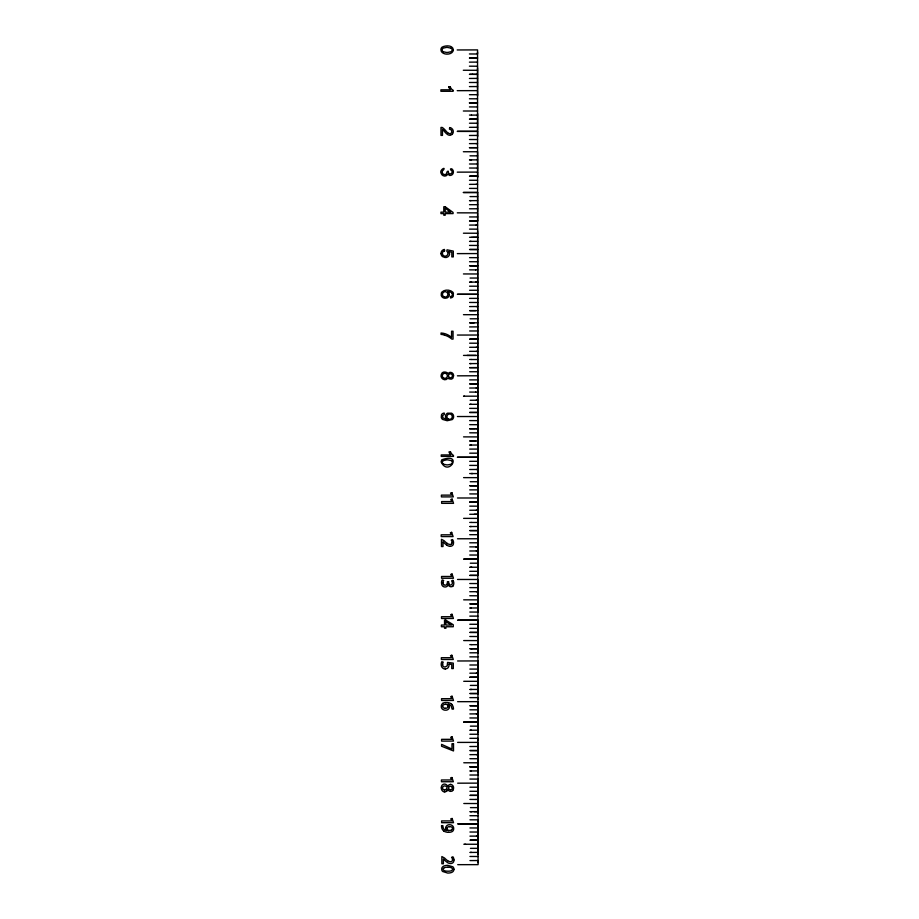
<?xml version="1.0" encoding="UTF-8"?>
<svg xmlns="http://www.w3.org/2000/svg" width="919" height="919" viewBox="0 0 919 919"><rect width="100%" height="100%" fill="white"/><g stroke="black" fill="none" stroke-linecap="round" stroke-linejoin="round"><path stroke-width="1.38" d="M441.315 787.87L441.43 786.813A3.504 3.504 0 0 1 442.269 785.056A3.113 3.113 0 0 1 444.509 784.079A3.687 3.687 0 0 1 447.725 786.285M453.986 860L453.699 861.585A2.734 2.734 0 0 1 452.952 862.688A3.63 3.63 0 0 1 450.54 863.527A5.801 5.801 0 0 1 447.45 862.527A19.425 19.425 0 0 1 444.428 859.954L443.406 858.989L443.383 863.791L441.855 863.791L441.855 856.542L444.543 858.024A28.213 28.213 0 0 0 447.61 860.712M449.242 294.631L449.173 295.355A3.262 3.262 0 0 1 448.817 296.332L448.15 297.182A3.63 3.63 0 0 1 446.887 297.974L445.301 298.238A4.698 4.698 0 0 1 442.935 297.618L442.498 297.319A3.492 3.492 0 0 1 441.223 295.217L441.338 293.127A3.653 3.653 0 0 1 441.913 292.024C444.658 289.324 450.046 289.554 452.803 292.127A3.527 3.527 0 0 1 453.389 293.23L453.274 296.148A3.067 3.067 0 0 1 452.102 297.492L450.574 298.009L450.425 296.538A2.952 2.952 0 0 0 451.815 295.941A2.171 2.171 0 0 0 451.918 293.195M449.667 127.661L449.448 129.131L451.516 130.061L451.838 132.405L450.31 133.875L448.116 133.163M452.24 134.369C448.782 137.436 445.462 132.692 443.44 130.28A5.56 5.56 0 0 0 442.464 129.407L442.464 135.392L440.994 135.392L440.982 127.442A2.78 2.78 0 0 1 442.039 127.615M442.349 459.603C463.417 452.378 448.461 477.363 441.143 461.947A3.4 3.4 0 0 1 442.326 459.58M443.349 460.591L446.623 459.879A22.734 22.734 0 0 1 447.714 459.868L451.447 460.637M451.459 829.995L451.574 829.937A1.769 1.769 0 0 0 452.424 828.479M444.405 867.697L443.475 868.329A1.344 1.344 0 0 0 443.153 869.179L443.176 869.317A1.551 1.551 0 0 0 443.647 870.259L444.589 870.775A10.465 10.465 0 0 0 447.875 871.178A10.235 10.235 0 0 0 451.286 870.798L452.114 870.201A1.436 1.436 0 0 0 452.527 869.328L452.527 869.202A1.298 1.298 0 0 0 452.297 868.466L451.597 867.881A3.94 3.94 0 0 0 450.999 867.605L450.459 867.444A11.545 11.545 0 0 0 447.875 867.191M452.941 580.394L451.62 580.854A3.998 3.998 0 0 1 452.355 582.979A1.884 1.884 0 0 1 448.954 584.266M445.29 668.837L446.358 668.71A3.216 3.216 0 0 0 448.104 667.665A4.423 4.423 0 0 0 449.012 664.828L449 664.334M447.105 419.259L447.128 419.259A3.469 3.469 0 0 1 445.543 416.33M477.524 62.101L469.425 62.147M477.535 66.225L469.425 66.191M469.437 78.448L477.535 78.402M477.558 106.96L469.448 106.926M463.348 111.004L477.558 111.027M469.46 115.07L471.481 115.07M476.042 143.617L477.581 143.582M476.559 147.649L469.483 147.66M477.581 147.695L469.483 147.695M463.371 151.738L477.581 151.761L477.639 177.401M469.988 159.917L471.504 159.917M476.076 184.351L477.604 184.317M477.099 188.429L469.506 188.395M463.394 192.473L477.616 192.462M463.394 192.508L477.616 192.508L477.673 220.709M470.023 200.652L477.616 200.606M476.099 225.098L477.639 225.052M477.639 229.164L469.529 229.13M463.429 233.208L477.639 233.242M469.54 237.274L471.562 237.274M470.046 241.387L477.65 241.341M475.617 269.864L477.662 269.899M463.452 273.942L477.673 273.977M470.068 282.122L471.585 282.122M476.157 306.567L477.685 306.521M475.651 310.645L469.586 310.645L477.696 310.633M463.475 314.677L477.696 314.712M476.18 347.302L477.719 347.256M476.18 351.38L477.719 351.368L469.609 351.334M463.509 355.412L477.719 355.446M469.62 359.49L471.642 359.478M470.126 363.602L477.731 363.556M476.214 388.036L477.742 387.99M475.709 392.068L477.742 392.103M464.417 396.192L463.532 396.192L477.754 396.181M470.16 404.337L477.754 404.291M476.237 428.771L477.777 428.725M477.777 432.849L469.666 432.815M463.555 436.881L477.777 436.916M470.183 445.072L477.777 445.026M477.8 469.471L469.689 469.517M476.26 469.506L477.8 469.506M477.8 473.584L469.689 473.549M463.59 477.627L477.8 477.65M476.295 510.24L477.823 510.206M477.834 514.272L469.724 514.284M477.834 514.318L474.261 514.318M463.613 518.362L477.834 518.385M469.724 522.429L471.746 522.429M470.241 526.541L477.834 526.495M476.318 550.975L477.857 550.941M477.857 555.053L469.747 555.019M470.264 567.276L471.78 567.276M476.341 591.721L477.88 591.675M477.88 595.788L469.781 595.753M463.67 599.831L477.88 599.866M470.287 608.01L477.891 607.964M477.914 636.522L469.804 636.488M463.693 640.566L477.914 640.6M469.804 644.633L471.826 644.633M476.398 673.19L477.937 673.145M463.727 681.301L477.937 681.335M470.344 689.48L471.861 689.48M476.433 713.925L477.96 713.879M477.96 717.992L469.862 717.957M463.75 722.035L477.972 722.024M463.75 722.081L477.972 722.07M470.367 730.226L477.972 730.18M476.456 754.66L477.983 754.614M477.995 758.726L469.885 758.692M463.773 762.77L477.995 762.804M469.885 766.848L477.995 766.837M470.402 770.961L477.995 770.915M475.973 799.427L478.018 799.473M463.808 803.505L478.018 803.539M470.425 811.695L471.941 811.695M476.513 836.129L478.041 836.095M476.513 840.161L469.942 840.173L478.041 840.207M463.831 844.251L464.715 844.285M464.715 844.239L465.611 844.285M465.611 844.239L478.052 844.274M470.459 852.43L478.052 852.384M457.191 49.959L477.558 49.902L477.547 89.591M469.414 53.968L477.524 54.003M463.314 70.258L477.535 70.292M469.437 82.48L477.535 82.48M469.437 86.593L477.547 86.547M448.633 86.8L450.08 86.8M457.214 90.671L477.547 90.625L477.57 130.326M469.437 94.703L477.547 94.691M469.448 98.77L477.547 98.804M469.448 102.848L477.558 102.848L469.448 102.894M471.481 115.105L477.558 115.105M469.46 123.215L477.57 123.215M469.46 127.327L477.57 127.281M477.57 131.36L457.248 131.371L477.57 131.394L477.604 171.06M469.471 135.472L477.581 135.426M469.471 139.516L477.581 139.55M469.471 143.628L476.559 143.582M469.988 155.839L477.593 155.839M469.483 159.917L470.999 159.872M471.504 159.872L477.593 159.872M469.494 163.996L477.593 163.984M469.494 168.028L477.593 168.062M457.271 172.152L477.604 172.094M469.494 180.25L477.604 180.285M469.506 184.363L476.582 184.317M470.011 196.586L477.616 196.574M469.517 200.652L471.033 200.618M469.517 204.684L477.627 204.684M469.517 208.797L477.627 208.751M457.306 212.84L477.627 212.875L477.65 252.782M469.529 216.953L477.627 216.941M469.529 225.098L476.616 225.052M472.561 237.274L477.639 237.274M471.562 237.32L477.639 237.309M469.54 241.387L471.056 241.352M469.54 245.419L477.65 245.453M477.65 249.497L469.54 249.497L477.65 249.531M457.329 253.621L477.65 253.564L477.685 293.517M469.552 257.642L477.662 257.676M469.552 261.72L477.662 261.754M469.563 269.864L475.617 269.899M470.068 278.055L477.673 278.043M475.628 282.076L477.673 282.076M469.563 282.122L471.079 282.087M471.585 282.087L477.673 282.122M469.575 286.2L477.673 286.2M469.575 290.278L477.685 290.266M477.685 294.298L457.352 294.31L477.685 294.344L477.708 334.516M469.575 298.376L477.685 298.376M469.586 302.454L477.685 302.489M469.586 306.567L476.662 306.521M470.103 318.79L477.696 318.778M477.696 322.822L469.598 322.822L474.135 322.856M469.598 326.934L477.708 326.888M469.598 330.966L477.708 330.966M457.386 335.056L477.708 335.033M469.609 343.189L477.719 343.224M469.609 347.302L476.697 347.256M467.047 355.412L475.927 355.412M471.642 359.524L477.731 359.524M469.62 363.602L471.137 363.556M469.62 367.634L477.731 367.623L469.62 367.669M469.632 371.747L477.731 371.736M457.409 375.825L477.731 375.768M469.632 379.892L477.742 379.892M469.643 388.036L476.72 387.99M469.643 392.068L475.709 392.114M476.214 400.213L477.754 400.213L470.149 400.259M469.643 404.337L471.16 404.291M469.655 408.369L477.754 408.404M469.655 412.436L477.765 412.436M469.655 412.482L477.765 412.482M457.432 416.525L477.765 416.548M469.655 420.592L477.765 420.626M469.666 424.658L477.765 424.693M475.226 428.736L469.666 428.736L476.743 428.736M477.777 440.994L469.678 440.959L475.732 440.994M469.678 445.072L471.194 445.026M469.678 449.104L477.788 449.092M450.413 451.907L448.966 451.907A9.42 9.42 0 0 0 450.769 454.928L441.246 454.928L441.246 456.398L453.469 456.398L453.469 455.445A7.536 7.536 0 0 1 450.54 451.861M469.678 453.182L477.788 453.17M457.467 457.26L477.788 457.248M457.467 457.294L477.788 457.283M469.689 461.327L477.788 461.315M469.689 465.393L477.8 465.428M471.206 473.549L472.722 473.549M470.206 481.728L477.811 481.728M477.811 485.76L469.701 485.76L477.294 485.806M469.701 489.884L477.811 489.873M469.712 493.917L477.811 493.951M457.49 497.995L477.823 497.983M469.712 502.061L477.823 502.05M469.712 502.096L477.823 502.096M469.712 506.139L477.823 506.174M469.724 510.252L476.8 510.206M471.746 522.463L477.834 522.463M469.735 526.541L471.252 526.495M469.735 534.686L477.846 534.686M457.513 538.775L477.846 538.752M469.735 542.796L477.846 542.796M475.812 546.862L477.846 546.862M469.747 546.874L477.846 546.908M469.747 550.986L476.823 550.941M470.264 563.209L477.857 563.198M469.758 567.276L471.275 567.241M471.78 567.23L477.869 567.23M469.758 571.308L477.869 571.308M457.547 579.464L477.869 579.498L477.937 612.41M469.77 583.531L477.88 583.565M469.77 587.609L477.88 587.643M469.77 591.721L476.858 591.675M469.781 608.01L471.298 607.976M469.793 612.043L477.891 612.077M469.793 616.121L477.891 616.121M477.903 620.187L457.57 620.199L477.903 620.233L477.96 653.145M469.793 624.265L477.903 624.3M469.793 628.343L477.903 628.378M471.826 644.678L477.914 644.667M469.816 652.823L477.926 652.777M469.816 656.855L477.926 656.89M457.605 660.979L477.926 660.922M469.827 665L477.926 665M469.827 669.078L477.926 669.112M469.827 673.19L476.915 673.145M469.827 677.223L477.937 677.223L469.827 677.269M470.344 685.413L477.937 685.402M469.839 689.491L471.355 689.445M471.861 689.445L477.949 689.445M469.839 697.636L477.949 697.624M457.628 701.679L477.949 701.656M469.85 709.813L477.96 709.847M469.85 713.925L476.938 713.879M470.367 726.148L477.972 726.148M469.862 730.226L471.378 730.18M469.873 734.258L477.972 734.247M469.873 738.325L477.983 738.325M457.651 742.414L477.983 742.391L478.041 772.81M469.873 746.515L477.983 746.469M469.885 754.66L476.961 754.614M469.885 766.883L477.995 766.883M469.896 770.961L471.413 770.915M469.896 775.027L478.006 775.027M469.896 779.059L478.006 779.105M457.685 783.183L478.006 783.137L478.064 813.545M469.908 787.215L478.006 787.204M469.908 791.282L478.018 791.316M469.908 799.427L475.973 799.473M470.425 807.617L478.029 807.617M473.963 811.649L478.029 811.649M469.919 811.695L471.436 811.649M471.941 811.649L478.029 811.684M469.919 815.727L478.029 815.716M469.931 819.805L478.029 819.84M478.029 823.872L457.708 823.884L478.029 823.906L478.098 854.279M441.488 825.664L442.889 825.664A3.596 3.596 0 0 0 442.889 826.192L443.257 827.916A3.492 3.492 0 0 0 444.543 829.581A5.916 5.916 0 0 0 447.013 830.558A3.228 3.228 0 0 1 445.922 828.008M469.931 827.95L478.041 827.985M469.931 832.017L478.041 832.051M469.942 836.141L477.018 836.095M470.448 848.352L478.052 848.352M469.942 852.43L471.458 852.384M469.954 856.462L478.052 856.497M469.954 860.575L478.064 860.529M457.731 864.664L478.098 864.641L477.708 335.079M446.829 419.259L442.878 417.869L442.613 415.583L444.348 414.469L444.199 412.999L442.659 413.504A2.975 2.975 0 0 0 441.499 414.825L441.292 417.352A3.722 3.722 0 0 0 442.544 419.409L447.174 420.718L452.217 419.592A3.756 3.756 0 0 0 452.826 418.972A3.986 3.986 0 0 0 453.136 418.478A3.837 3.837 0 0 0 453.618 416.87L453.469 415.422A3.458 3.458 0 0 0 452.987 414.435L452.493 413.86A3.676 3.676 0 0 0 451.551 413.194L447.542 413.182A3.573 3.573 0 0 0 446.91 413.573A3.802 3.802 0 0 0 446.14 414.366A3.274 3.274 0 0 0 445.6 415.641A3.779 3.779 0 0 0 445.531 416.364M445.347 708.354L443.406 707.848L442.648 706.55M448.254 171.256C446.209 170.348 447.484 175.793 444.107 174.53C441.993 174.162 441.476 170.808 443.498 169.946C446.358 166.098 438.788 170.118 441.177 173.427C441.809 175.954 445.6 177.114 447.243 174.909C447.725 172.462 448.977 176.425 450.85 175.345C452.814 174.978 453.791 172.692 453.285 170.877C452.194 167.212 448.369 168.889 451.895 170.877C453.193 172.852 450.161 175.219 448.736 173.186A3.056 3.056 0 0 1 448.231 171.497M448.977 664.035L451.757 664.437L451.757 668.584L453.285 668.584L453.285 663.139L447.564 662.392L447.208 665.896L445.129 667.01A2.55 2.55 0 0 1 443.245 666.275A2.7 2.7 0 0 1 442.613 664.46M445.945 621.795L451.574 625.069L445.91 625.058L445.91 621.795M451.218 48.202L447.484 47.42A22.734 22.734 0 0 0 446.393 47.432L443.119 48.144A2.275 2.275 0 0 0 443.073 51.786M443.13 51.705L446.393 52.417A22.849 22.849 0 0 0 447.84 52.417L451.103 51.717A2.206 2.206 0 0 0 451.275 48.121M443.349 464.152L446.623 464.865A22.849 22.849 0 0 0 448.058 464.853L451.332 464.152A2.206 2.206 0 0 0 451.505 460.568M447.633 291.679L448.185 292.116A3.262 3.262 0 0 1 448.851 293A3.63 3.63 0 0 1 449.265 294.551M445.508 130.464L446.117 131.153A20.896 20.896 0 0 0 448.093 133.186M444.463 249.623L444.601 251.094M441.511 826.422L441.936 828.501A5.215 5.215 0 0 0 443.843 830.994M441.074 253.724L441.131 254.195A3.779 3.779 0 0 0 442.556 256.631M477.524 51.981L477.524 53.704M477.57 67.799L477.593 95.921M477.604 113.531L477.616 136.667M477.673 230.761L477.903 574.237M477.972 660.968L477.983 693.879M477.949 698.383L477.949 699.118M477.995 701.702L478.018 732.075M477.983 738.865L477.983 740.105M478.006 779.346L478.006 781.093M478.029 820.081L478.029 821.827M478.064 860.827L478.064 862.562M477.604 172.129L477.627 211.795M453.136 90.338L453.136 91.28L440.913 91.291L440.913 89.821L450.436 89.809A9.42 9.42 0 0 1 448.667 86.777M451.574 337.204L451.574 331.231L453.044 331.231L453.044 339.111L451.861 339.111A18.679 18.679 0 0 0 444.348 335.09M443.291 464.233A2.275 2.275 0 0 1 443.291 460.511M451.459 337.319A17.013 17.013 0 0 0 441.04 333L441.04 334.413A15.428 15.428 0 0 1 444.382 334.976M447.668 291.909A5.996 5.996 0 0 1 452.125 292.908M441.04 253.724A3.917 3.917 0 0 1 444.428 249.428M444.52 250.749A2.757 2.757 0 0 0 442.694 254.655A2.757 2.757 0 0 0 446.91 255.551A2.757 2.757 0 0 0 446.818 251.232L447.036 249.842L453.297 251.082L453.297 256.906L451.826 256.906L451.826 252.288L448.621 251.657A3.848 3.848 0 0 1 449.414 253.885M449.678 253.931A4.135 4.135 0 0 1 442.74 256.435M449.69 127.534A4.101 4.101 0 0 1 452.251 134.369M442.142 127.431A10.235 10.235 0 0 1 445.405 130.532M453.09 90.407A7.536 7.536 0 0 1 450.207 86.742M452.079 542.394A2.114 2.114 0 0 1 451.551 544.037M452.194 542.382A4.044 4.044 0 0 0 451.183 540.108L452.516 539.545A5.192 5.192 0 0 1 453.561 542.75L453.32 544.347A2.734 2.734 0 0 1 452.562 545.449A3.63 3.63 0 0 1 450.149 546.288M451.493 544.002A2.447 2.447 0 0 1 449.965 544.439A4.986 4.986 0 0 1 447.266 543.405M447.22 543.462A28.213 28.213 0 0 1 444.176 540.763L441.476 539.292L441.476 546.552L442.992 546.552L442.992 541.75L444.026 542.727A19.425 19.425 0 0 0 447.048 545.312M450.149 546.311A5.801 5.801 0 0 1 447.059 545.277M453.101 586.046A3.044 3.044 0 0 1 448.185 584.53A3.102 3.102 0 0 1 447.128 586.276A3.171 3.171 0 0 1 445.083 586.977A3.481 3.481 0 0 1 442.556 585.954A3.71 3.71 0 0 1 441.694 584.231L441.511 582.853A5.606 5.606 0 0 1 442.211 579.912L443.647 580.417A4.561 4.561 0 0 0 443.004 582.772M452.952 585.885A2.757 2.757 0 0 0 453.607 584.679L453.802 583.393A5.307 5.307 0 0 0 452.964 580.383M443.59 584.656A2.619 2.619 0 0 1 443.038 582.784M443.659 584.599A2.206 2.206 0 0 0 445.141 585.173A2.16 2.16 0 0 0 446.887 584.381M446.864 584.358A3.148 3.148 0 0 0 447.381 582.508L447.392 581.704L448.702 581.704L448.702 582.474A2.906 2.906 0 0 0 449.184 584.047M445.267 669.101A4.342 4.342 0 0 1 441.2 664.517A5.836 5.836 0 0 1 441.821 661.714L443.222 662.139A4.859 4.859 0 0 0 442.636 664.46M448.001 704.218A5.158 5.158 0 0 1 450.678 705.539A3.285 3.285 0 0 1 451.39 706.343L452.091 709.112L453.469 709.1A7.88 7.88 0 0 0 453.044 706.55A5.755 5.755 0 0 0 451.688 704.333M448.012 704.276A3.331 3.331 0 0 1 449.207 706.883M442.625 706.435A1.953 1.953 0 0 1 443.532 704.816A4.584 4.584 0 0 1 445.841 704.287M445.841 704.241A2.148 2.148 0 0 1 447.898 706.32M451.757 704.241A7.938 7.938 0 0 0 446.289 702.507A6.1 6.1 0 0 0 442.613 703.391M442.659 703.46A3.573 3.573 0 0 0 441.315 705.746L441.327 707.079A3.435 3.435 0 0 0 442.521 709.215A4.664 4.664 0 0 0 445.451 710.18A3.722 3.722 0 0 0 449.563 706.929M448.231 706.401A2.516 2.516 0 0 1 445.359 708.262M444.612 789.995A2.068 2.068 0 0 1 442.556 787.916A2.125 2.125 0 0 1 444.739 785.917A2.596 2.596 0 0 1 447.105 787.721A3.837 3.837 0 0 1 446.209 789.318M446.22 789.329A2.297 2.297 0 0 1 444.612 789.88M451.792 786.641A1.781 1.781 0 0 1 452.274 787.985A1.666 1.666 0 0 1 451.78 789.318A2.091 2.091 0 0 1 450.471 789.662M451.666 786.675A1.895 1.895 0 0 0 449.196 786.767A3.515 3.515 0 0 0 448.438 788.169A2.332 2.332 0 0 0 450.471 789.708M447.806 786.296A3.136 3.136 0 0 1 450.413 784.47M450.448 784.321A3.481 3.481 0 0 1 453.595 788.054L453.343 789.524A2.619 2.619 0 0 1 452.665 790.558M452.665 790.547A2.975 2.975 0 0 1 450.655 791.374A2.906 2.906 0 0 1 449.15 790.926A3.55 3.55 0 0 1 447.921 789.513A4.078 4.078 0 0 1 446.657 791.121M446.668 791.133A3.09 3.09 0 0 1 444.785 791.73M444.75 792.029A3.837 3.837 0 0 1 441.338 787.87M449.701 826.744A2.677 2.677 0 0 1 452.745 828.341M451.482 830.052A5.25 5.25 0 0 1 449.035 830.466M449.035 830.489A1.689 1.689 0 0 1 448.69 830.489M448.334 830.397A2.229 2.229 0 0 1 447.197 828.479M448.38 832.246A6.571 6.571 0 0 0 452.378 831.465A3.285 3.285 0 0 0 453.653 829.237L453.676 828.134A3.653 3.653 0 0 0 452.481 825.733A4.526 4.526 0 0 0 449.54 824.722A3.619 3.619 0 0 0 445.646 827.985M448.369 832.292A8.627 8.627 0 0 1 443.808 831.063M446.921 828.41A2.389 2.389 0 0 1 449.632 826.64M452.47 859.644A2.114 2.114 0 0 1 451.93 861.287A2.447 2.447 0 0 1 450.344 861.689A4.986 4.986 0 0 1 447.656 860.644M452.573 859.633A4.044 4.044 0 0 0 451.562 857.358L452.895 856.784A5.192 5.192 0 0 1 453.94 860M444.382 867.628A10.04 10.04 0 0 1 447.863 867.249M453.343 49.925C452.849 55.703 440.729 55.542 440.913 49.5A3.4 3.4 0 0 1 442.108 47.133C445.37 45.33 452.895 44.813 453.343 49.925M453.572 375.779C453.228 381.408 448.725 378.237 447.564 378.398C445.083 381.833 439.592 378.123 441.327 374.389C442.154 370.483 447.622 372.149 448.162 373.654C449.575 370.874 454.066 372.838 453.572 375.779M453.917 869.271L453.802 870.155A3.044 3.044 0 0 1 452.826 871.717L452.286 872.108A5.744 5.744 0 0 1 451.172 872.602L450.115 872.866A12.452 12.452 0 0 1 447.564 873.039L442.602 871.465A3.136 3.136 0 0 1 441.763 869.811L441.775 868.478A3.067 3.067 0 0 1 442.659 866.847L443.383 866.307A6.146 6.146 0 0 1 444.773 865.721L445.301 865.583A11.947 11.947 0 0 1 447.806 865.342L452.86 866.789A3.228 3.228 0 0 1 453.86 868.593L453.917 869.271M451.872 492.664L450.517 493.078L451.631 495.123L441.384 495.134L441.419 496.903L453.308 496.892L451.872 492.664M452.114 499.109L450.758 499.522L451.872 501.567L441.625 501.567L441.66 503.336L453.549 503.336L452.114 499.109M451.666 532.354L450.321 532.767L451.424 534.812L441.177 534.812L441.212 536.581L453.101 536.581L451.666 532.354M452.033 574.019L450.689 574.432L451.792 576.477L441.545 576.477L441.579 578.246L453.481 578.246L452.033 574.019M451.976 614.271L450.632 614.685L451.746 616.718L441.499 616.729L441.534 618.498L453.423 618.487L451.976 614.271M451.838 655.247L450.494 655.661L451.597 657.705L441.35 657.705L441.384 659.486L453.285 659.474L451.838 655.247M452.033 696.234L450.689 696.648L451.803 698.681L441.545 698.693L441.579 700.462L453.481 700.45L452.033 696.234M452.056 736.866L450.712 737.279L451.826 739.324L441.579 739.336L441.614 741.105L453.504 741.093L452.056 736.866M451.918 777.508L450.574 777.922L451.677 779.967L441.43 779.978L441.465 781.747L453.366 781.736L451.918 777.508M452.102 818.461L450.747 818.875L451.861 820.92L441.614 820.931L441.648 822.7L453.538 822.689L452.102 818.461M472.458 74.324L469.425 74.336L477.535 74.37L472.458 74.324M471.481 119.137L469.46 119.137L477.57 119.183L471.481 119.137M477.662 265.786L469.552 265.786L477.662 265.832M466.301 559.085L463.647 559.097L477.857 559.131L466.301 559.085M471.803 603.898L469.781 603.898L477.891 603.932L471.803 603.898M477.903 632.41L469.804 632.41L477.903 632.456M471.838 648.711L469.816 648.711L477.914 648.745L471.838 648.711M478.018 795.349L469.908 795.36L478.018 795.394M477.524 58.035L469.414 58.035L477.524 58.069M477.604 176.172L469.494 176.172L477.604 176.207M445.198 206.764L443.797 206.764L443.797 212.14L440.936 212.14L440.936 213.61L443.808 213.61L443.808 215.23L445.198 215.23L445.198 213.61L453.078 213.599L453.078 212.427L445.198 206.764M450.62 212.128L445.198 212.14L445.198 208.234L450.62 212.128M477.627 220.974L469.529 220.985L477.627 221.019M477.708 339.111L469.609 339.111L477.708 339.157M477.742 383.924L469.632 383.924L477.742 383.958M477.834 530.573L469.735 530.573L477.834 530.608M477.869 575.374L469.758 575.386L477.869 575.42M445.704 620.072L444.532 620.072L444.532 625.058L441.384 625.058L441.384 626.747L444.532 626.747L444.532 628.24L445.922 628.24L445.922 626.747L453.262 626.747L453.262 624.736L445.704 620.072M477.949 693.512L469.839 693.523L477.949 693.558M477.96 705.735L469.85 705.735L477.96 705.781M453.504 743.758L451.987 743.758L451.987 749.065L441.579 744.356L441.579 746.228L453.515 750.949L453.504 743.758M477.983 750.547L469.885 750.547L477.983 750.582M448.196 418.972A2.688 2.688 0 0 0 452.286 416.744A2.688 2.688 0 0 0 448.311 414.308A2.688 2.688 0 0 0 448.196 418.972M449.345 377.468A1.999 1.999 0 0 0 452.435 375.917A1.999 1.999 0 0 0 449.54 374.01A1.999 1.999 0 0 0 449.345 377.468M443.509 377.962A2.527 2.527 0 0 0 447.381 375.905A2.527 2.527 0 0 0 443.659 373.573A2.527 2.527 0 0 0 443.509 377.962M443.716 296.665A2.7 2.7 0 0 0 447.863 294.494A2.7 2.7 0 0 0 443.9 291.989A2.7 2.7 0 0 0 443.716 296.665"/></g></svg>
